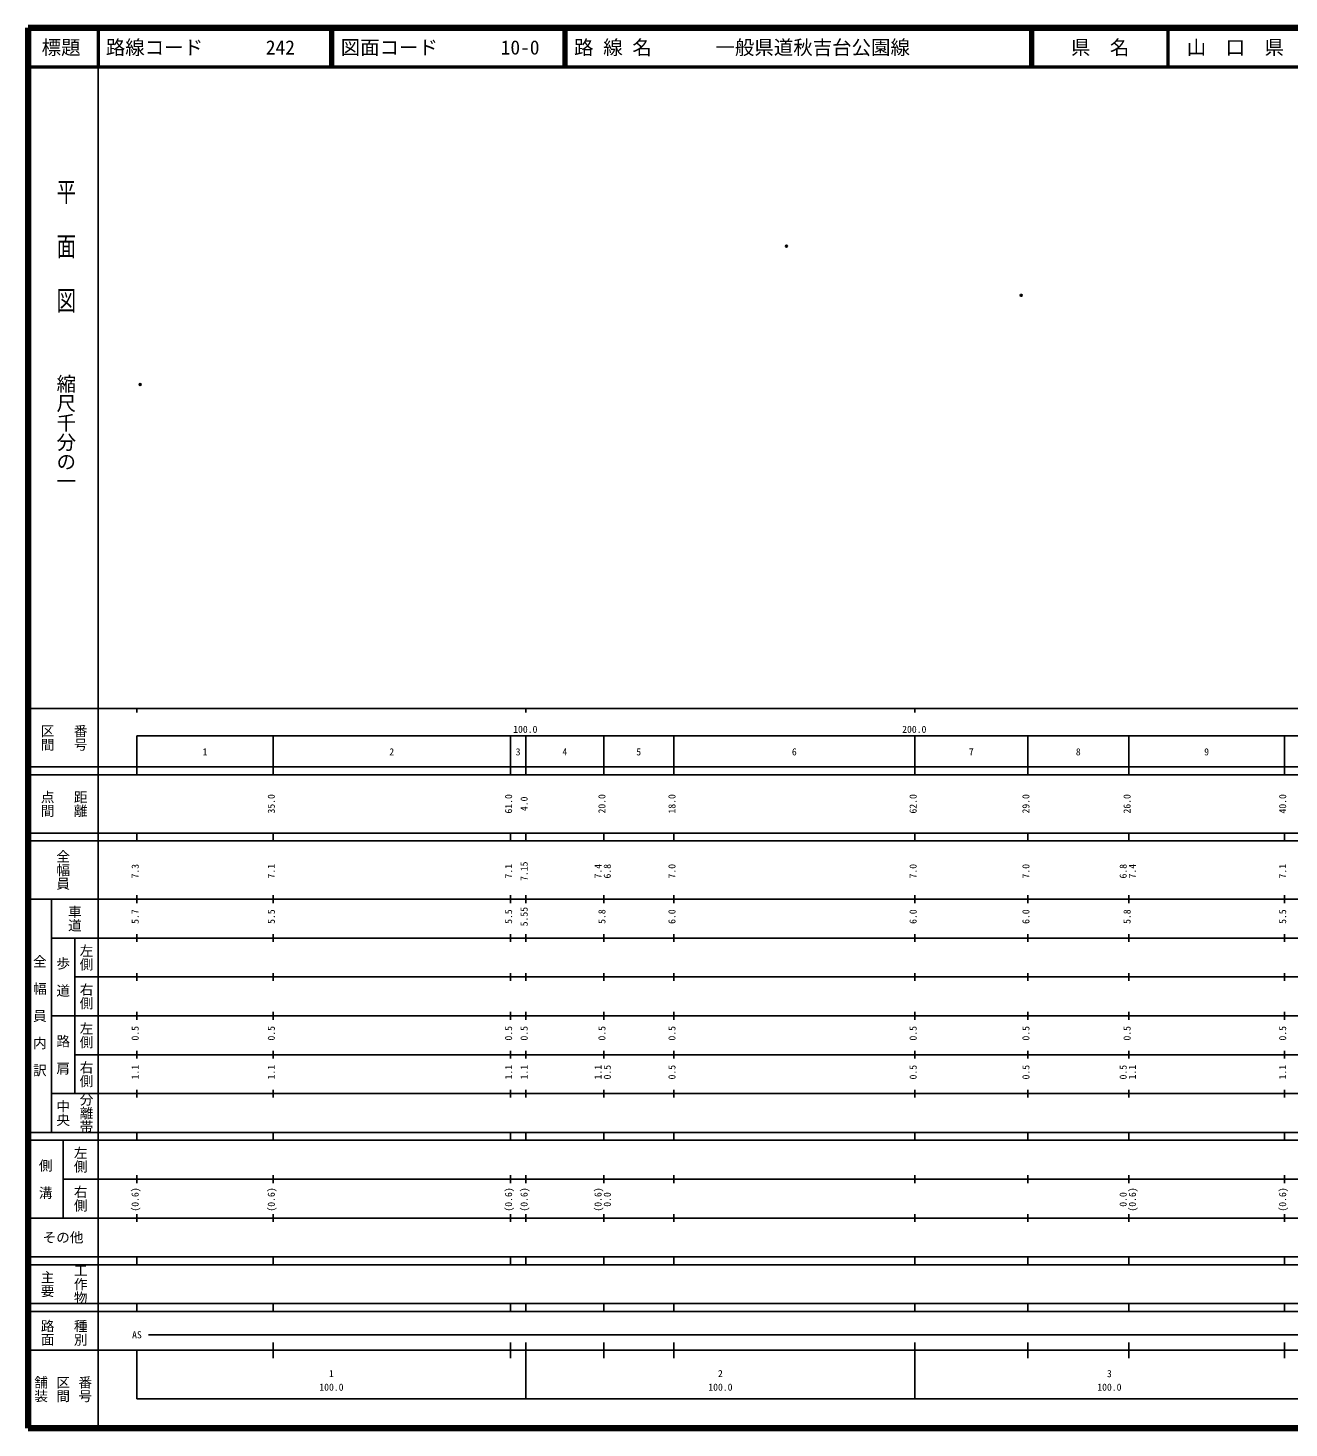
# Model space of a CAD drawing. Units: millimetres on the paper. Extents: x 40 to 680, y 20 to 380.
# Drawn here: x 40 to 364.2, y 20 to 380 of the extents above; entities that cross this region are included whole.
import ezdxf
from ezdxf.enums import TextEntityAlignment as Align

# ---------------------------------------------------------------- set-up
doc = ezdxf.new("R2010")
doc.units = ezdxf.units.MM
doc.header["$PDMODE"] = 32
doc.header["$PDSIZE"] = 0.5
doc.layers.add('M-OTRS', color=6, linetype='Continuous')
doc.layers.add('M-TTL-TXT', color=7, linetype='Continuous')
for name, color, linetype, lineweight in [('M-TTL', 2, 'Continuous', 140), ('M-TTL-BAND', 7, 'Continuous', 25), ('M-TTL-LINE', 7, 'Continuous', 50)]:
    doc.layers.add(name, color=color, linetype=linetype, lineweight=lineweight)
doc.styles.add('@ＭＳ ゴシック', font='')
doc.styles.add('ＭＳ ゴシック', font='')
doc.styles.get('@ＭＳ ゴシック').set_extended_font_data('@MS Gothic')
doc.styles.get('ＭＳ ゴシック').set_extended_font_data('MS Gothic')

msp = doc.modelspace()

# ---------------------------------------------------------------- linework, layer by layer
at = {"layer": 'M-OTRS'}
for p in [(234.971, 323.913), (295.344, 311.262), (68.869, 288.324)]:
    msp.add_point(p, dxfattribs=at)
at = {"layer": 'M-TTL'}
for p, q in [((40, 380), (40, 20)), ((680, 380), (40, 380)), ((40, 20), (680, 20))]:
    msp.add_line(p, q, dxfattribs=at)
at = {"layer": 'M-TTL-BAND'}
for p, q in [((58, 370), (58, 20)), ((40, 205), (579, 205)), ((68, 205), (68, 204)), ((168, 205), (168, 204)), ((268, 205), (268, 204)), ((68, 198), (579, 198)), ((68, 198), (68, 188)), ((103, 188), (103, 198)), ((164, 188), (164, 198)), ((168, 188), (168, 198)), ((188, 188), (188, 198)), ((206, 188), (206, 198)), ((268, 188), (268, 198)), ((297, 188), (297, 198)), ((323, 188), (323, 198)), ((363, 188), (363, 198)), ((40, 190), (579, 190)), ((40, 188), (579, 188)), ((40, 173), (579, 173)), ((68, 171), (68, 173)), ((103, 171), (103, 173)), ((164, 171), (164, 173)), ((168, 171), (168, 173)), ((188, 171), (188, 173)), ((206, 171), (206, 173)), ((268, 171), (268, 173)), ((297, 171), (297, 173)), ((323, 171), (323, 173)), ((363, 171), (363, 173)), ((40, 171), (579, 171)), ((40, 156), (579, 156)), ((46, 96), (46, 156)), ((68, 155), (68, 157)), ((103, 155), (103, 157)), ((164, 155), (164, 157)), ((168, 155), (168, 157)), ((188, 155), (188, 157)), ((206, 155), (206, 157)), ((268, 155), (268, 157)), ((297, 155), (297, 157)), ((323, 155), (323, 157)), ((363, 155), (363, 157)), ((46, 146), (579, 146)), ((52, 146), (52, 106)), ((68, 145), (68, 147)), ((103, 145), (103, 147)), ((164, 145), (164, 147)), ((168, 145), (168, 147)), ((188, 145), (188, 147)), ((206, 145), (206, 147)), ((268, 145), (268, 147)), ((297, 145), (297, 147)), ((323, 145), (323, 147)), ((363, 145), (363, 147)), ((68, 135), (68, 137)), ((103, 135), (103, 137)), ((164, 135), (164, 137)), ((168, 135), (168, 137)), ((188, 135), (188, 137)), ((206, 135), (206, 137)), ((268, 135), (268, 137)), ((297, 135), (297, 137)), ((323, 135), (323, 137)), ((363, 135), (363, 137)), ((52, 136), (579, 136)), ((46, 126), (579, 126)), ((68, 125), (68, 127)), ((103, 125), (103, 127)), ((164, 125), (164, 127)), ((168, 125), (168, 127)), ((188, 125), (188, 127)), ((206, 125), (206, 127)), ((268, 125), (268, 127)), ((297, 125), (297, 127)), ((323, 125), (323, 127)), ((363, 125), (363, 127)), ((52, 116), (579, 116)), ((68, 115), (68, 117)), ((103, 115), (103, 117)), ((164, 115), (164, 117)), ((168, 115), (168, 117)), ((188, 115), (188, 117)), ((206, 115), (206, 117)), ((268, 115), (268, 117)), ((297, 115), (297, 117)), ((323, 115), (323, 117)), ((363, 115), (363, 117)), ((46, 106), (579, 106)), ((68, 105), (68, 107)), ((103, 105), (103, 107)), ((164, 105), (164, 107)), ((168, 105), (168, 107)), ((188, 105), (188, 107)), ((206, 105), (206, 107)), ((268, 105), (268, 107)), ((297, 105), (297, 107)), ((323, 105), (323, 107)), ((363, 105), (363, 107)), ((40, 96), (579, 96)), ((40, 94), (579, 94)), ((49, 94), (49, 74)), ((68, 94), (68, 96)), ((103, 94), (103, 96)), ((164, 94), (164, 96)), ((168, 94), (168, 96)), ((188, 94), (188, 96)), ((206, 94), (206, 96)), ((268, 94), (268, 96)), ((297, 94), (297, 96)), ((323, 94), (323, 96)), ((363, 94), (363, 96)), ((49, 84), (579, 84)), ((68, 83), (68, 85)), ((103, 83), (103, 85)), ((164, 83), (164, 85)), ((168, 83), (168, 85)), ((188, 83), (188, 85)), ((206, 83), (206, 85)), ((268, 83), (268, 85)), ((297, 83), (297, 85)), ((323, 83), (323, 85)), ((363, 83), (363, 85)), ((40, 74), (579, 74)), ((68, 73), (68, 75)), ((103, 73), (103, 75)), ((164, 73), (164, 75)), ((168, 73), (168, 75)), ((188, 73), (188, 75)), ((206, 73), (206, 75)), ((268, 73), (268, 75)), ((297, 73), (297, 75)), ((323, 73), (323, 75)), ((363, 73), (363, 75)), ((40, 64), (579, 64)), ((40, 62), (579, 62)), ((68, 62), (68, 64)), ((103, 62), (103, 64)), ((164, 62), (164, 64)), ((168, 62), (168, 64)), ((188, 62), (188, 64)), ((206, 62), (206, 64)), ((268, 62), (268, 64)), ((297, 62), (297, 64)), ((323, 62), (323, 64)), ((363, 62), (363, 64)), ((40, 52), (579, 52)), ((68, 50), (68, 52)), ((103, 50), (103, 52)), ((164, 50), (164, 52)), ((168, 50), (168, 52)), ((188, 50), (188, 52)), ((206, 50), (206, 52)), ((268, 50), (268, 52)), ((297, 50), (297, 52)), ((323, 50), (323, 52)), ((363, 50), (363, 52)), ((40, 50), (579, 50)), ((71, 44), (565, 44)), ((40, 40), (579, 40)), ((68, 40), (68, 27.5)), ((103, 38), (103, 42)), ((164, 38), (164, 42)), ((168, 27.5), (168, 42)), ((188, 38), (188, 42)), ((206, 38), (206, 42)), ((268, 27.5), (268, 42)), ((297, 38), (297, 42)), ((323, 38), (323, 42)), ((363, 38), (363, 42)), ((68, 27.5), (579, 27.5))]:
    msp.add_line(p, q, dxfattribs=at)
at = {"layer": 'M-TTL-LINE'}
for p, q in [((58, 380), (58, 370)), ((117.75, 380), (117.75, 370)), ((118.25, 380), (118.25, 370)), ((177.75, 380), (177.75, 370)), ((178.25, 380), (178.25, 370)), ((297.75, 380), (297.75, 370)), ((298.25, 380), (298.25, 370)), ((333, 380), (333, 370)), ((40, 370), (680, 370))]:
    msp.add_line(p, q, dxfattribs=at)

# ---------------------------------------------------------------- texts
at = {"layer": 'M-TTL-BAND', "style": '@ＭＳ ゴシック', "width": 1.4}
msp.add_text('平  面  図', height=3.666, rotation=270, dxfattribs=at).set_placement((49.777, 306.475), align=Align.MIDDLE_RIGHT)
at = {"layer": 'M-TTL-BAND', "style": '@ＭＳ ゴシック'}
msp.add_text('縮尺千分の一', height=3.666, rotation=270, dxfattribs=at).set_placement((49.777, 261.03), align=Align.MIDDLE_RIGHT)
for s, p in [('区間', (45, 197.5)), ('番号', (53.5, 197.5)), ('点間', (45, 180.5)), ('距離', (53.5, 180.5)), ('全幅員', (49, 163.5)), ('車道', (52, 151)), ('左側', (55, 141)), ('全\u3000幅\u3000員\u3000内\u3000訳', (43, 126)), ('歩\u3000道', (49, 136)), ('右側', (55, 131)), ('左側', (55, 121)), ('路\u3000肩', (49, 116)), ('右側', (55, 111)), ('分離帯', (55, 101)), ('中央', (49, 101)), ('左側', (53.5, 89)), ('側\u3000溝', (44.5, 84)), ('右側', (53.5, 79)), ('工作物', (53.5, 57)), ('主要', (45, 57)), ('路面', (45, 44.5)), ('種別', (53.5, 44.5)), ('舗装', (43.333, 30)), ('区間', (49, 30)), ('番号', (54.667, 30))]:
    msp.add_text(s, height=2.566, rotation=270, dxfattribs=at).set_placement(p, align=Align.MIDDLE_CENTER)
at = {"layer": 'M-TTL-BAND', "style": 'ＭＳ ゴシック'}
for s, p in [('100.0', (167.844, 198.195)), ('200.0', (267.844, 198.195)), ('1', (85.5, 192.405)), ('2', (133.5, 192.405)), ('3', (166, 192.405)), ('4', (178, 192.405)), ('5', (197, 192.405)), ('6', (237, 192.405)), ('7', (282.5, 192.405)), ('8', (310, 192.405)), ('9', (343, 192.405)), ('AS', (68, 42.5)), ('1', (118, 32.523)), ('2', (218, 32.523)), ('3', (318, 32.523)), ('100.0', (118, 29.033)), ('100.0', (218, 29.033)), ('100.0', (318, 29.033))]:
    msp.add_text(s, height=1.833, dxfattribs=at).set_placement(p, align=Align.BOTTOM_CENTER)
for s, p in [('35.0', (104, 180.5)), ('61.0', (165, 180.5)), ('4.0', (169, 180.5)), ('20.0', (189, 180.5)), ('18.0', (207, 180.5)), ('62.0', (269, 180.5)), ('29.0', (298, 180.5)), ('26.0', (324, 180.5)), ('40.0', (364, 180.5)), ('7.3', (69, 163.174)), ('7.1', (104, 163.174)), ('7.1', (165, 163.174)), ('7.15', (169, 163.174)), ('7.4', (188, 163.174)), ('6.8', (190.37, 163.174)), ('7.0', (207, 163.174)), ('7.0', (269, 163.174)), ('7.0', (298, 163.174)), ('6.8', (323, 163.174)), ('7.4', (325.37, 163.174)), ('7.1', (364, 163.174)), ('5.7', (69, 151.5)), ('5.5', (104, 151.5)), ('5.5', (165, 151.5)), ('5.55', (169, 151.5)), ('5.8', (189, 151.5)), ('6.0', (207, 151.5)), ('6.0', (269, 151.5)), ('6.0', (298, 151.5)), ('5.8', (324, 151.5)), ('5.5', (364, 151.5)), ('0.5', (69, 121.5)), ('0.5', (104, 121.5)), ('0.5', (165, 121.5)), ('0.5', (169, 121.5)), ('0.5', (189, 121.5)), ('0.5', (207, 121.5)), ('0.5', (269, 121.5)), ('0.5', (298, 121.5)), ('0.5', (324, 121.5)), ('0.5', (364, 121.5)), ('1.1', (69, 111.5)), ('1.1', (104, 111.5)), ('1.1', (165, 111.5)), ('1.1', (169, 111.5)), ('1.1', (188, 111.5)), ('0.5', (190.37, 111.5)), ('0.5', (207, 111.5)), ('0.5', (269, 111.5)), ('0.5', (298, 111.5)), ('0.5', (323, 111.5)), ('1.1', (325.37, 111.5)), ('1.1', (364, 111.5)), ('(0.6)', (69, 78.764)), ('(0.6)', (104, 78.764)), ('(0.6)', (165, 78.764)), ('(0.6)', (169, 78.764)), ('(0.6)', (188, 78.764)), ('0.0', (190.37, 78.764)), ('0.0', (323, 78.764)), ('(0.6)', (325.37, 78.764)), ('(0.6)', (364, 78.764))]:
    msp.add_text(s, height=1.833, rotation=90, dxfattribs=at).set_placement(p, align=Align.BOTTOM_CENTER)
msp.add_text('その他', height=2.566, dxfattribs=at).set_placement((49, 69), align=Align.MIDDLE_CENTER)
at = {"layer": 'M-TTL-TXT', "style": 'ＭＳ ゴシック'}
for s, p in [('標題', (48.5, 375)), ('県\u3000名', (315.625, 375)), ('山\u3000口\u3000県', (350.375, 375))]:
    msp.add_text(s, height=3.666, dxfattribs=at).set_placement(p, align=Align.MIDDLE_CENTER)
for s, p in [('路線コード', (60, 375)), ('242', (101.142, 375)), ('図面コード', (120.38, 375)), ('10-0', (161.521, 375)), ('路 線 名', (180.38, 375)), ('一般県道秋吉台公園線', (216.734, 375))]:
    msp.add_text(s, height=3.666, dxfattribs=at).set_placement(p, align=Align.MIDDLE_LEFT)

doc.saveas('drawing.dxf')
